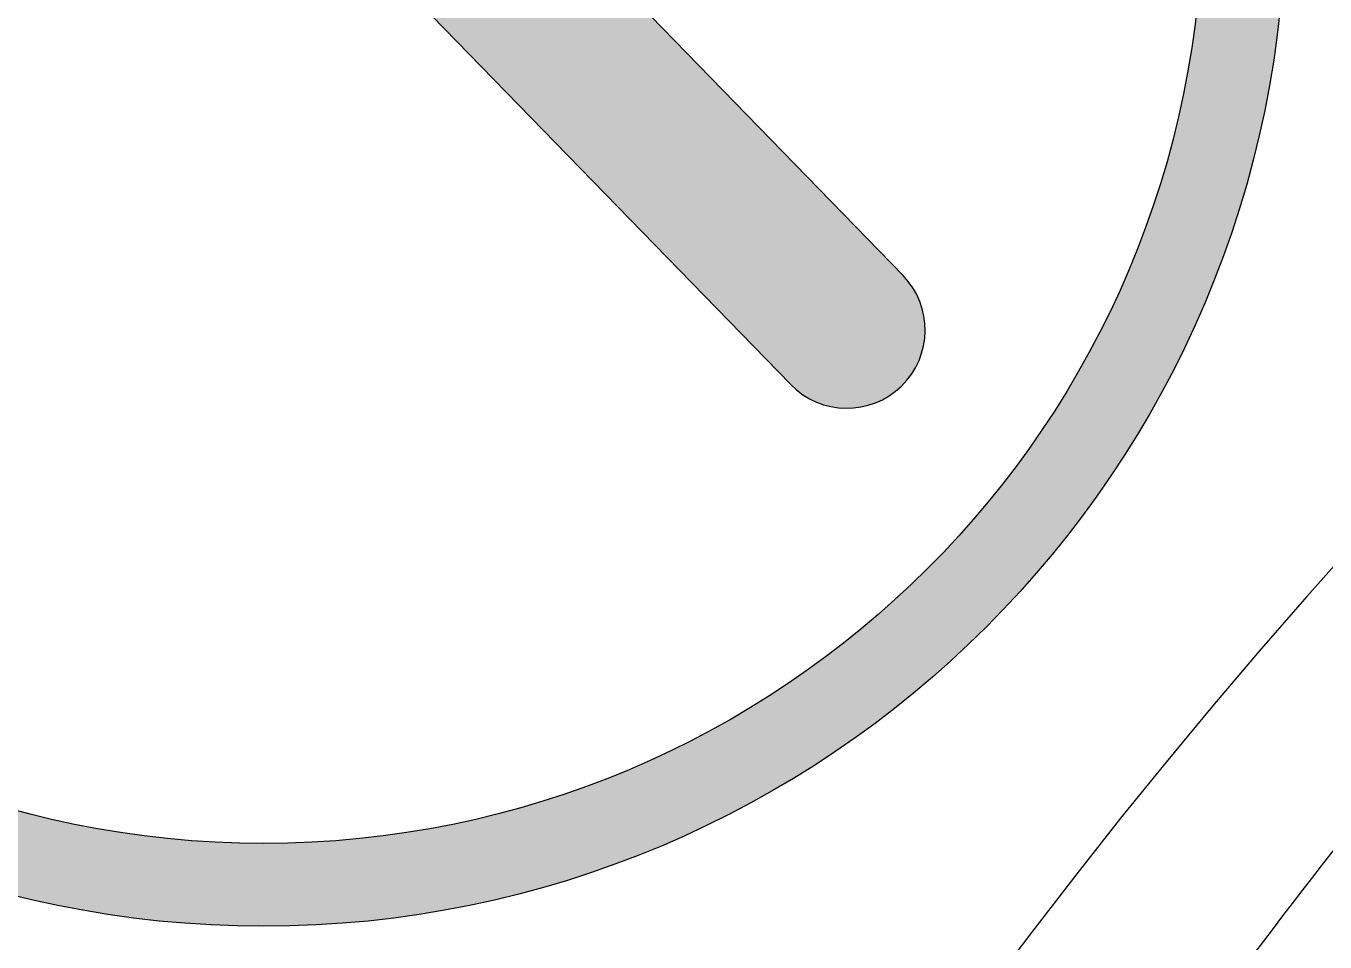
# Model space of a CAD drawing. Extents: x 1919 to 2339, y -1533 to -939.
# Drawn here: x 2093.872 to 2094.813, y -1379.359 to -1378.696 of the extents above; entities that cross this region are included whole.
import ezdxf

# ---------------------------------------------------------------- set-up
doc = ezdxf.new("R2010")
doc.units = 0
doc.header["$LTSCALE"] = 7
doc.header["$MEASUREMENT"] = 0
doc.layers.add('D', color=2, linetype='CONTINUOUS')
doc.layers.add('DWG', color=7, linetype='CONTINUOUS')

msp = doc.modelspace()

# ---------------------------------------------------------------- linework, layer by layer
at = {"layer": 'D'}
msp.add_lwpolyline([(2093.82744, -1378.17766, 0.999975), (2093.66488, -1378.33582), (2093.8532, -1378.52937, 0.414214), (2094.01355, -1378.53158), (2094.42582, -1378.95531, 1), (2094.50709, -1378.87624), (2093.82744, -1378.17766)], format="xyb", dxfattribs=at)
for radius in [0.74, 0.68]:
    msp.add_circle((2094.04406, -1378.60775), radius, dxfattribs=at)
for points in [[(2094.72511, -1378.89718), (2094.72406, -1378.31593), (2094.72511, -1378.31833)], [(2094.72406, -1378.89957), (2094.72406, -1378.31593), (2094.72511, -1378.89718)], [(2094.7321, -1378.88014), (2094.72511, -1378.31833), (2094.7321, -1378.33536)], [(2094.72511, -1378.89718), (2094.72511, -1378.31833), (2094.7321, -1378.88014)], [(2094.73864, -1378.86303), (2094.7321, -1378.33536), (2094.73864, -1378.35248)], [(2094.7321, -1378.88014), (2094.7321, -1378.33536), (2094.73864, -1378.86303)], [(2094.74471, -1378.84585), (2094.73864, -1378.35248), (2094.74471, -1378.36966)], [(2094.73864, -1378.86303), (2094.73864, -1378.35248), (2094.74471, -1378.84585)], [(2094.42582, -1378.95531), (2094.01355, -1378.36896), (2094.42582, -1378.7927)], [(2094.01355, -1378.53158), (2094.01355, -1378.36896), (2094.42582, -1378.95531)], [(2094.75033, -1378.82862), (2094.74471, -1378.36966), (2094.75033, -1378.38688)], [(2094.74471, -1378.84585), (2094.74471, -1378.36966), (2094.75033, -1378.82862)], [(2094.7555, -1378.81137), (2094.75033, -1378.38688), (2094.7555, -1378.40414)], [(2094.75033, -1378.82862), (2094.75033, -1378.38688), (2094.7555, -1378.81137)], [(2094.76021, -1378.79411), (2094.7555, -1378.40414), (2094.76021, -1378.4214)], [(2094.7555, -1378.81137), (2094.7555, -1378.40414), (2094.76021, -1378.79411)], [(2094.76448, -1378.77685), (2094.76021, -1378.4214), (2094.76448, -1378.43866)], [(2094.76021, -1378.79411), (2094.76021, -1378.4214), (2094.76448, -1378.77685)], [(2094.76831, -1378.75961), (2094.76448, -1378.43866), (2094.76831, -1378.4559)], [(2094.76448, -1378.77685), (2094.76448, -1378.43866), (2094.76831, -1378.75961)], [(2094.77171, -1378.74241), (2094.76831, -1378.4559), (2094.77171, -1378.4731)], [(2094.76831, -1378.75961), (2094.76831, -1378.4559), (2094.77171, -1378.74241)], [(2094.77467, -1378.72525), (2094.77171, -1378.4731), (2094.77467, -1378.49025)], [(2094.77171, -1378.74241), (2094.77171, -1378.4731), (2094.77467, -1378.72525)], [(2094.77722, -1378.70817), (2094.77467, -1378.49025), (2094.77722, -1378.50734)], [(2094.77467, -1378.72525), (2094.77467, -1378.49025), (2094.77722, -1378.70817)], [(2094.77722, -1378.70817), (2094.77722, -1378.50734), (2094.77935, -1378.69116)], [(2094.72406, -1378.89957), (2094.72389, -1378.62285), (2094.72406, -1378.60775)], [(2094.72389, -1378.89995), (2094.72338, -1378.63807), (2094.72389, -1378.62285)], [(2094.72389, -1378.89995), (2094.72389, -1378.62285), (2094.72406, -1378.89957)], [(2094.72338, -1378.90111), (2094.72253, -1378.65341), (2094.72338, -1378.63807)], [(2094.72338, -1378.90111), (2094.72338, -1378.63807), (2094.72389, -1378.89995)], [(2094.72253, -1378.90306), (2094.72131, -1378.66885), (2094.72253, -1378.65341)], [(2094.72253, -1378.90306), (2094.72253, -1378.65341), (2094.72338, -1378.90111)], [(2094.72131, -1378.90583), (2094.71973, -1378.6844), (2094.72131, -1378.66885)], [(2094.72131, -1378.90583), (2094.72131, -1378.66885), (2094.72253, -1378.90306)], [(2094.71973, -1378.90942), (2094.71777, -1378.70003), (2094.71973, -1378.6844)], [(2094.71973, -1378.90942), (2094.71973, -1378.6844), (2094.72131, -1378.90583)], [(2094.71766, -1378.91412), (2094.71543, -1378.71573), (2094.71766, -1378.70075)], [(2094.71777, -1378.91387), (2094.71766, -1378.70075), (2094.71777, -1378.70003)], [(2094.71766, -1378.91412), (2094.71766, -1378.70075), (2094.71777, -1378.91387)], [(2094.71777, -1378.91387), (2094.71777, -1378.70003), (2094.71973, -1378.90942)], [(2094.71543, -1378.91886), (2094.71271, -1378.73149), (2094.71543, -1378.71573)], [(2094.71543, -1378.91886), (2094.71543, -1378.71573), (2094.71766, -1378.91412)], [(2094.71271, -1378.92466), (2094.70976, -1378.74645), (2094.71271, -1378.73149)], [(2094.71271, -1378.92466), (2094.71271, -1378.73149), (2094.71543, -1378.91886)], [(2094.70959, -1378.93127), (2094.70607, -1378.76314), (2094.70959, -1378.7473)], [(2094.70976, -1378.93094), (2094.70959, -1378.7473), (2094.70976, -1378.74645)], [(2094.70959, -1378.93127), (2094.70959, -1378.7473), (2094.70976, -1378.93094)], [(2094.70976, -1378.93094), (2094.70976, -1378.74645), (2094.71271, -1378.92466)], [(2094.70607, -1378.9383), (2094.70215, -1378.779), (2094.70607, -1378.76314)], [(2094.70607, -1378.9383), (2094.70607, -1378.76314), (2094.70959, -1378.93127)], [(2094.70215, -1378.94613), (2094.70139, -1378.78176), (2094.70215, -1378.779)], [(2094.70215, -1378.94613), (2094.70215, -1378.779), (2094.70607, -1378.9383)], [(2094.70139, -1378.94763), (2094.69781, -1378.79486), (2094.70139, -1378.78176)], [(2094.70139, -1378.94763), (2094.70139, -1378.78176), (2094.70215, -1378.94613)], [(2094.4267, -1378.95621), (2094.42582, -1378.7927), (2094.4267, -1378.79361)], [(2094.42582, -1378.95531), (2094.42582, -1378.7927), (2094.4267, -1378.95621)], [(2094.42762, -1378.95709), (2094.4267, -1378.79361), (2094.42762, -1378.79455)], [(2094.4267, -1378.95621), (2094.4267, -1378.79361), (2094.42762, -1378.95709)], [(2094.42856, -1378.95795), (2094.42762, -1378.79455), (2094.42856, -1378.79552)], [(2094.42762, -1378.95709), (2094.42762, -1378.79455), (2094.42856, -1378.95795)], [(2094.42953, -1378.95881), (2094.42856, -1378.79552), (2094.42953, -1378.79652)], [(2094.42856, -1378.95795), (2094.42856, -1378.79552), (2094.42953, -1378.95881)], [(2094.43053, -1378.95964), (2094.42953, -1378.79652), (2094.43053, -1378.79754)], [(2094.42953, -1378.95881), (2094.42953, -1378.79652), (2094.43053, -1378.95964)], [(2094.43156, -1378.96046), (2094.43053, -1378.79754), (2094.43156, -1378.7986)], [(2094.43053, -1378.95964), (2094.43053, -1378.79754), (2094.43156, -1378.96046)], [(2094.43261, -1378.96127), (2094.43156, -1378.7986), (2094.43261, -1378.79968)], [(2094.43156, -1378.96046), (2094.43156, -1378.7986), (2094.43261, -1378.96127)], [(2094.69781, -1378.95434), (2094.69307, -1378.81071), (2094.69781, -1378.79486)], [(2094.69781, -1378.95434), (2094.69781, -1378.79486), (2094.70139, -1378.94763)], [(2094.43369, -1378.96205), (2094.43261, -1378.79968), (2094.43369, -1378.80079)], [(2094.43261, -1378.96127), (2094.43261, -1378.79968), (2094.43369, -1378.96205)], [(2094.43479, -1378.96281), (2094.43369, -1378.80079), (2094.43479, -1378.80192)], [(2094.43369, -1378.96205), (2094.43369, -1378.80079), (2094.43479, -1378.96281)], [(2094.43593, -1378.96355), (2094.43479, -1378.80192), (2094.43593, -1378.80309)], [(2094.43479, -1378.96281), (2094.43479, -1378.80192), (2094.43593, -1378.96355)], [(2094.43708, -1378.96427), (2094.43593, -1378.80309), (2094.43708, -1378.80428)], [(2094.43593, -1378.96355), (2094.43593, -1378.80309), (2094.43708, -1378.96427)], [(2094.43826, -1378.96497), (2094.43708, -1378.80428), (2094.43826, -1378.80549)], [(2094.43708, -1378.96427), (2094.43708, -1378.80428), (2094.43826, -1378.96497)], [(2094.43947, -1378.96564), (2094.43826, -1378.80549), (2094.43947, -1378.80673)], [(2094.43826, -1378.96497), (2094.43826, -1378.80549), (2094.43947, -1378.96564)], [(2094.4407, -1378.96629), (2094.43947, -1378.80673), (2094.4407, -1378.80799)], [(2094.43947, -1378.96564), (2094.43947, -1378.80673), (2094.4407, -1378.96629)], [(2094.44195, -1378.96691), (2094.4407, -1378.80799), (2094.44195, -1378.80928)], [(2094.4407, -1378.96629), (2094.4407, -1378.80799), (2094.44195, -1378.96691)], [(2094.44322, -1378.9675), (2094.44195, -1378.80928), (2094.44322, -1378.81059)], [(2094.44195, -1378.96691), (2094.44195, -1378.80928), (2094.44322, -1378.9675)], [(2094.44452, -1378.96806), (2094.44322, -1378.81059), (2094.44452, -1378.81192)], [(2094.44322, -1378.9675), (2094.44322, -1378.81059), (2094.44452, -1378.96806)], [(2094.44583, -1378.96859), (2094.44452, -1378.81192), (2094.44583, -1378.81327)], [(2094.44452, -1378.96806), (2094.44452, -1378.81192), (2094.44583, -1378.96859)], [(2094.44716, -1378.96909), (2094.44583, -1378.81327), (2094.44716, -1378.81464)], [(2094.44583, -1378.96859), (2094.44583, -1378.81327), (2094.44716, -1378.96909)], [(2094.44852, -1378.96956), (2094.44716, -1378.81464), (2094.44852, -1378.81603)], [(2094.44716, -1378.96909), (2094.44716, -1378.81464), (2094.44852, -1378.96956)], [(2094.44988, -1378.97), (2094.44852, -1378.81603), (2094.44988, -1378.81743)], [(2094.44852, -1378.96956), (2094.44852, -1378.81603), (2094.44988, -1378.97)], [(2094.45127, -1378.9704), (2094.44988, -1378.81743), (2094.45127, -1378.81886)], [(2094.44988, -1378.97), (2094.44988, -1378.81743), (2094.45127, -1378.9704)], [(2094.69257, -1378.96417), (2094.6879, -1378.82654), (2094.69257, -1378.81222)], [(2094.69307, -1378.96325), (2094.69257, -1378.81222), (2094.69307, -1378.81071)], [(2094.69257, -1378.96417), (2094.69257, -1378.81222), (2094.69307, -1378.96325)], [(2094.69307, -1378.96325), (2094.69307, -1378.81071), (2094.69781, -1378.95434)], [(2094.45266, -1378.97077), (2094.45127, -1378.81886), (2094.45266, -1378.82029)], [(2094.45127, -1378.9704), (2094.45127, -1378.81886), (2094.45266, -1378.97077)], [(2094.45408, -1378.97111), (2094.45266, -1378.82029), (2094.45408, -1378.82174)], [(2094.45266, -1378.97077), (2094.45266, -1378.82029), (2094.45408, -1378.97111)], [(2094.4555, -1378.97141), (2094.45408, -1378.82174), (2094.4555, -1378.8232)], [(2094.45408, -1378.97111), (2094.45408, -1378.82174), (2094.4555, -1378.97141)], [(2094.45693, -1378.97167), (2094.4555, -1378.8232), (2094.45693, -1378.82468)], [(2094.4555, -1378.97141), (2094.4555, -1378.8232), (2094.45693, -1378.97167)], [(2094.45837, -1378.9719), (2094.45693, -1378.82468), (2094.45837, -1378.82616)], [(2094.45693, -1378.97167), (2094.45693, -1378.82468), (2094.45837, -1378.9719)], [(2094.45983, -1378.97209), (2094.45837, -1378.82616), (2094.45983, -1378.82765)], [(2094.45837, -1378.9719), (2094.45837, -1378.82616), (2094.45983, -1378.97209)], [(2094.6879, -1378.97242), (2094.6833, -1378.83954), (2094.6879, -1378.82654)], [(2094.6879, -1378.97242), (2094.6879, -1378.82654), (2094.69257, -1378.96417)], [(2094.46128, -1378.97224), (2094.45983, -1378.82765), (2094.46128, -1378.82915)], [(2094.45983, -1378.97209), (2094.45983, -1378.82765), (2094.46128, -1378.97224)], [(2094.46274, -1378.97235), (2094.46128, -1378.82915), (2094.46274, -1378.83065)], [(2094.46128, -1378.97224), (2094.46128, -1378.82915), (2094.46274, -1378.97235)], [(2094.46421, -1378.97243), (2094.46274, -1378.83065), (2094.46421, -1378.83216)], [(2094.46274, -1378.97235), (2094.46274, -1378.83065), (2094.46421, -1378.97243)], [(2094.46568, -1378.97247), (2094.46421, -1378.83216), (2094.46568, -1378.83367)], [(2094.46421, -1378.97243), (2094.46421, -1378.83216), (2094.46568, -1378.97247)], [(2094.46714, -1378.97247), (2094.46568, -1378.83367), (2094.46714, -1378.83517)], [(2094.46568, -1378.97247), (2094.46568, -1378.83367), (2094.46714, -1378.97247)], [(2094.46861, -1378.97243), (2094.46714, -1378.83517), (2094.46861, -1378.83668)], [(2094.46714, -1378.97247), (2094.46714, -1378.83517), (2094.46861, -1378.97243)], [(2094.47008, -1378.97236), (2094.46861, -1378.83668), (2094.47008, -1378.83819)], [(2094.46861, -1378.97243), (2094.46861, -1378.83668), (2094.47008, -1378.97236)], [(2094.47154, -1378.97225), (2094.47008, -1378.83819), (2094.47154, -1378.83969)], [(2094.47008, -1378.97236), (2094.47008, -1378.83819), (2094.47154, -1378.97225)], [(2094.47299, -1378.9721), (2094.47154, -1378.83969), (2094.47299, -1378.84118)], [(2094.47154, -1378.97225), (2094.47154, -1378.83969), (2094.47299, -1378.9721)], [(2094.47444, -1378.97191), (2094.47299, -1378.84118), (2094.47444, -1378.84267)], [(2094.47299, -1378.9721), (2094.47299, -1378.84118), (2094.47444, -1378.97191)], [(2094.47588, -1378.97169), (2094.47444, -1378.84267), (2094.47588, -1378.84415)], [(2094.47444, -1378.97191), (2094.47444, -1378.84267), (2094.47588, -1378.97169)], [(2094.47731, -1378.97143), (2094.47588, -1378.84415), (2094.47731, -1378.84562)], [(2094.47588, -1378.97169), (2094.47588, -1378.84415), (2094.47731, -1378.97143)], [(2094.47873, -1378.97113), (2094.47731, -1378.84562), (2094.47873, -1378.84708)], [(2094.47731, -1378.97143), (2094.47731, -1378.84562), (2094.47873, -1378.97113)], [(2094.68232, -1378.98218), (2094.67632, -1378.85806), (2094.68232, -1378.84233)], [(2094.6833, -1378.98054), (2094.68232, -1378.84233), (2094.6833, -1378.83954)], [(2094.68232, -1378.98218), (2094.68232, -1378.84233), (2094.6833, -1378.98054)], [(2094.6833, -1378.98054), (2094.6833, -1378.83954), (2094.6879, -1378.97242)], [(2094.48014, -1378.9708), (2094.47873, -1378.84708), (2094.48014, -1378.84853)], [(2094.47873, -1378.97113), (2094.47873, -1378.84708), (2094.48014, -1378.9708)], [(2094.48153, -1378.97043), (2094.48014, -1378.84853), (2094.48153, -1378.84996)], [(2094.48014, -1378.9708), (2094.48014, -1378.84853), (2094.48153, -1378.97043)], [(2094.48291, -1378.97004), (2094.48153, -1378.84996), (2094.48291, -1378.85138)], [(2094.48153, -1378.97043), (2094.48153, -1378.84996), (2094.48291, -1378.97004)], [(2094.48427, -1378.9696), (2094.48291, -1378.85138), (2094.48427, -1378.85278)], [(2094.48291, -1378.97004), (2094.48291, -1378.85138), (2094.48427, -1378.9696)], [(2094.48562, -1378.96914), (2094.48427, -1378.85278), (2094.48562, -1378.85417)], [(2094.48427, -1378.9696), (2094.48427, -1378.85278), (2094.48562, -1378.96914)], [(2094.48695, -1378.96864), (2094.48562, -1378.85417), (2094.48695, -1378.85553)], [(2094.48562, -1378.96914), (2094.48562, -1378.85417), (2094.48695, -1378.96864)], [(2094.48826, -1378.96812), (2094.48695, -1378.85553), (2094.48826, -1378.85688)], [(2094.48695, -1378.96864), (2094.48695, -1378.85553), (2094.48826, -1378.96812)], [(2094.48955, -1378.96756), (2094.48826, -1378.85688), (2094.48955, -1378.8582)], [(2094.48826, -1378.96812), (2094.48826, -1378.85688), (2094.48955, -1378.96756)], [(2094.49082, -1378.96698), (2094.48955, -1378.8582), (2094.49082, -1378.8595)], [(2094.48955, -1378.96756), (2094.48955, -1378.8582), (2094.49082, -1378.96698)], [(2094.49206, -1378.96636), (2094.49082, -1378.8595), (2094.49206, -1378.86079)], [(2094.49082, -1378.96698), (2094.49082, -1378.8595), (2094.49206, -1378.96636)], [(2094.49328, -1378.96573), (2094.49206, -1378.86079), (2094.49328, -1378.86204)], [(2094.49206, -1378.96636), (2094.49206, -1378.86079), (2094.49328, -1378.96573)], [(2094.49448, -1378.96506), (2094.49328, -1378.86204), (2094.49448, -1378.86328)], [(2094.49328, -1378.96573), (2094.49328, -1378.86204), (2094.49448, -1378.96506)], [(2094.49566, -1378.96438), (2094.49448, -1378.86328), (2094.49566, -1378.86449)], [(2094.49448, -1378.96506), (2094.49448, -1378.86328), (2094.49566, -1378.96438)], [(2094.49681, -1378.96366), (2094.49566, -1378.86449), (2094.49681, -1378.86567)], [(2094.49566, -1378.96438), (2094.49566, -1378.86449), (2094.49681, -1378.96366)], [(2094.67359, -1378.99671), (2094.66989, -1378.87371), (2094.67359, -1378.8647)], [(2094.67632, -1378.99218), (2094.67359, -1378.8647), (2094.67632, -1378.85806)], [(2094.67359, -1378.99671), (2094.67359, -1378.8647), (2094.67632, -1378.99218)], [(2094.67632, -1378.99218), (2094.67632, -1378.85806), (2094.68232, -1378.98218)], [(2094.49794, -1378.96293), (2094.49681, -1378.86567), (2094.49794, -1378.86683)], [(2094.49681, -1378.96366), (2094.49681, -1378.86567), (2094.49794, -1378.96293)], [(2094.49904, -1378.96218), (2094.49794, -1378.86683), (2094.49904, -1378.86796)], [(2094.49794, -1378.96293), (2094.49794, -1378.86683), (2094.49904, -1378.96218)], [(2094.50011, -1378.9614), (2094.49904, -1378.86796), (2094.50011, -1378.86906)], [(2094.49904, -1378.96218), (2094.49904, -1378.86796), (2094.50011, -1378.9614)], [(2094.50116, -1378.96061), (2094.50011, -1378.86906), (2094.50116, -1378.87014)], [(2094.50011, -1378.9614), (2094.50011, -1378.86906), (2094.50116, -1378.96061)], [(2094.50218, -1378.9598), (2094.50116, -1378.87014), (2094.50218, -1378.87119)], [(2094.50116, -1378.96061), (2094.50116, -1378.87014), (2094.50218, -1378.9598)], [(2094.50318, -1378.95898), (2094.50218, -1378.87119), (2094.50318, -1378.87221)], [(2094.50218, -1378.9598), (2094.50218, -1378.87119), (2094.50318, -1378.95898)], [(2094.50414, -1378.95814), (2094.50318, -1378.87221), (2094.50414, -1378.8732)], [(2094.50318, -1378.95898), (2094.50318, -1378.87221), (2094.50414, -1378.95814)], [(2094.50508, -1378.95728), (2094.50414, -1378.8732), (2094.50508, -1378.87417)], [(2094.50414, -1378.95814), (2094.50414, -1378.8732), (2094.50508, -1378.95728)], [(2094.50599, -1378.95642), (2094.50508, -1378.87417), (2094.50599, -1378.87511)], [(2094.50508, -1378.95728), (2094.50508, -1378.87417), (2094.50599, -1378.95642)], [(2094.66989, -1379.00253), (2094.66344, -1378.88839), (2094.66989, -1378.87371)], [(2094.66989, -1379.00253), (2094.66989, -1378.87371), (2094.67359, -1378.99671)], [(2094.50689, -1378.95553), (2094.50599, -1378.87511), (2094.50689, -1378.87602)], [(2094.50599, -1378.95642), (2094.50599, -1378.87511), (2094.50689, -1378.95553)], [(2094.50709, -1378.95531), (2094.50689, -1378.87602), (2094.50709, -1378.87624)], [(2094.50689, -1378.95553), (2094.50689, -1378.87602), (2094.50709, -1378.95531)], [(2094.50777, -1378.95461), (2094.50709, -1378.87624), (2094.50777, -1378.87694)], [(2094.50709, -1378.95531), (2094.50709, -1378.87624), (2094.50777, -1378.95461)], [(2094.50796, -1378.9544), (2094.50777, -1378.87694), (2094.50796, -1378.87715)], [(2094.50777, -1378.95461), (2094.50777, -1378.87694), (2094.50796, -1378.9544)], [(2094.50863, -1378.95367), (2094.50796, -1378.87715), (2094.50863, -1378.87789)], [(2094.50796, -1378.9544), (2094.50796, -1378.87715), (2094.50863, -1378.95367)], [(2094.50882, -1378.95346), (2094.50863, -1378.87789), (2094.50882, -1378.87809)], [(2094.50863, -1378.95367), (2094.50863, -1378.87789), (2094.50882, -1378.95346)], [(2094.50949, -1378.9527), (2094.50882, -1378.87809), (2094.50949, -1378.87886)], [(2094.50882, -1378.95346), (2094.50882, -1378.87809), (2094.50949, -1378.9527)], [(2094.50966, -1378.95249), (2094.50949, -1378.87886), (2094.50966, -1378.87905)], [(2094.50949, -1378.9527), (2094.50949, -1378.87886), (2094.50966, -1378.95249)], [(2094.51032, -1378.9517), (2094.50966, -1378.87905), (2094.51032, -1378.87986)], [(2094.50966, -1378.95249), (2094.50966, -1378.87905), (2094.51032, -1378.9517)], [(2094.51048, -1378.9515), (2094.51032, -1378.87986), (2094.51048, -1378.88005)], [(2094.51032, -1378.9517), (2094.51032, -1378.87986), (2094.51048, -1378.9515)], [(2094.51114, -1378.95067), (2094.51048, -1378.88005), (2094.51114, -1378.88088)], [(2094.51048, -1378.9515), (2094.51048, -1378.88005), (2094.51114, -1378.95067)], [(2094.51129, -1378.95048), (2094.51114, -1378.88088), (2094.51129, -1378.88107)], [(2094.51114, -1378.95067), (2094.51114, -1378.88088), (2094.51129, -1378.95048)], [(2094.51194, -1378.94962), (2094.51129, -1378.88107), (2094.51194, -1378.88193)], [(2094.51129, -1378.95048), (2094.51129, -1378.88107), (2094.51194, -1378.94962)], [(2094.51208, -1378.94943), (2094.51194, -1378.88193), (2094.51208, -1378.88212)], [(2094.51194, -1378.94962), (2094.51194, -1378.88193), (2094.51208, -1378.94943)], [(2094.51273, -1378.94854), (2094.51208, -1378.88212), (2094.51273, -1378.88301)], [(2094.51208, -1378.94943), (2094.51208, -1378.88212), (2094.51273, -1378.94854)], [(2094.51286, -1378.94836), (2094.51273, -1378.88301), (2094.51286, -1378.88319)], [(2094.51273, -1378.94854), (2094.51273, -1378.88301), (2094.51286, -1378.94836)], [(2094.51349, -1378.94744), (2094.51286, -1378.88319), (2094.51349, -1378.88412)], [(2094.51286, -1378.94836), (2094.51286, -1378.88319), (2094.51349, -1378.94744)], [(2094.51361, -1378.94726), (2094.51349, -1378.88412), (2094.51361, -1378.88429)], [(2094.51349, -1378.94744), (2094.51349, -1378.88412), (2094.51361, -1378.94726)], [(2094.51423, -1378.94631), (2094.51361, -1378.88429), (2094.51423, -1378.88525)], [(2094.51361, -1378.94726), (2094.51361, -1378.88429), (2094.51423, -1378.94631)], [(2094.51434, -1378.94613), (2094.51423, -1378.88525), (2094.51434, -1378.88542)], [(2094.51423, -1378.94631), (2094.51423, -1378.88525), (2094.51434, -1378.94613)], [(2094.51495, -1378.94515), (2094.51434, -1378.88542), (2094.51495, -1378.88641)], [(2094.51434, -1378.94613), (2094.51434, -1378.88542), (2094.51495, -1378.94515)], [(2094.51505, -1378.94498), (2094.51495, -1378.88641), (2094.51505, -1378.88657)], [(2094.51495, -1378.94515), (2094.51495, -1378.88641), (2094.51505, -1378.94498)], [(2094.51565, -1378.94397), (2094.51505, -1378.88657), (2094.51565, -1378.88759)], [(2094.51505, -1378.94498), (2094.51505, -1378.88657), (2094.51565, -1378.94397)], [(2094.51574, -1378.9438), (2094.51565, -1378.88759), (2094.51574, -1378.88775)], [(2094.51565, -1378.94397), (2094.51565, -1378.88759), (2094.51574, -1378.9438)], [(2094.51632, -1378.94276), (2094.51574, -1378.88775), (2094.51632, -1378.88879)], [(2094.51574, -1378.9438), (2094.51574, -1378.88775), (2094.51632, -1378.94276)], [(2094.5164, -1378.9426), (2094.51632, -1378.88879), (2094.5164, -1378.88895)], [(2094.51632, -1378.94276), (2094.51632, -1378.88879), (2094.5164, -1378.9426)], [(2094.51697, -1378.94153), (2094.5164, -1378.88895), (2094.51697, -1378.89002)], [(2094.5164, -1378.9426), (2094.5164, -1378.88895), (2094.51697, -1378.94153)], [(2094.51704, -1378.94138), (2094.51697, -1378.89002), (2094.51704, -1378.89017)], [(2094.51697, -1378.94153), (2094.51697, -1378.89002), (2094.51704, -1378.94138)], [(2094.51759, -1378.94028), (2094.51704, -1378.89017), (2094.51759, -1378.89127)], [(2094.51704, -1378.94138), (2094.51704, -1378.89017), (2094.51759, -1378.94028)], [(2094.51765, -1378.94013), (2094.51759, -1378.89127), (2094.51765, -1378.89142)], [(2094.51759, -1378.94028), (2094.51759, -1378.89127), (2094.51765, -1378.94013)], [(2094.51818, -1378.93901), (2094.51765, -1378.89142), (2094.51818, -1378.89255)], [(2094.51765, -1378.94013), (2094.51765, -1378.89142), (2094.51818, -1378.93901)], [(2094.51824, -1378.93886), (2094.51818, -1378.89255), (2094.51824, -1378.89268)], [(2094.51818, -1378.93901), (2094.51818, -1378.89255), (2094.51824, -1378.93886)], [(2094.51874, -1378.93771), (2094.51824, -1378.89268), (2094.51874, -1378.89384)], [(2094.51824, -1378.93886), (2094.51824, -1378.89268), (2094.51874, -1378.93771)], [(2094.66305, -1379.01327), (2094.65578, -1378.90474), (2094.66305, -1378.88928)], [(2094.66344, -1379.01269), (2094.66305, -1378.88928), (2094.66344, -1378.88839)], [(2094.66305, -1379.01327), (2094.66305, -1378.88928), (2094.66344, -1379.01269)], [(2094.66344, -1379.01269), (2094.66344, -1378.88839), (2094.66989, -1379.00253)], [(2094.51879, -1378.93757), (2094.51874, -1378.89384), (2094.51879, -1378.89397)], [(2094.51874, -1378.93771), (2094.51874, -1378.89384), (2094.51879, -1378.93757)], [(2094.51927, -1378.9364), (2094.51879, -1378.89397), (2094.51927, -1378.89516)], [(2094.51879, -1378.93757), (2094.51879, -1378.89397), (2094.51927, -1378.9364)], [(2094.51932, -1378.93627), (2094.51927, -1378.89516), (2094.51932, -1378.89528)], [(2094.51927, -1378.9364), (2094.51927, -1378.89516), (2094.51932, -1378.93627)], [(2094.51977, -1378.93507), (2094.51932, -1378.89528), (2094.51977, -1378.89649)], [(2094.51932, -1378.93627), (2094.51932, -1378.89528), (2094.51977, -1378.93507)], [(2094.51982, -1378.93494), (2094.51977, -1378.89649), (2094.51982, -1378.89661)], [(2094.51977, -1378.93507), (2094.51977, -1378.89649), (2094.51982, -1378.93494)], [(2094.52024, -1378.93372), (2094.51982, -1378.89661), (2094.52024, -1378.89784)], [(2094.51982, -1378.93494), (2094.51982, -1378.89661), (2094.52024, -1378.93372)], [(2094.52028, -1378.93359), (2094.52024, -1378.89784), (2094.52028, -1378.89796)], [(2094.52024, -1378.93372), (2094.52024, -1378.89784), (2094.52028, -1378.93359)], [(2094.52068, -1378.93235), (2094.52028, -1378.89796), (2094.52068, -1378.89921)], [(2094.52028, -1378.93359), (2094.52028, -1378.89796), (2094.52068, -1378.93235)], [(2094.52071, -1378.93223), (2094.52068, -1378.89921), (2094.52071, -1378.89932)], [(2094.52068, -1378.93235), (2094.52068, -1378.89921), (2094.52071, -1378.93223)], [(2094.52108, -1378.93096), (2094.52071, -1378.89932), (2094.52108, -1378.90059)], [(2094.52071, -1378.93223), (2094.52071, -1378.89932), (2094.52108, -1378.93096)], [(2094.52111, -1378.93085), (2094.52108, -1378.90059), (2094.52111, -1378.9007)], [(2094.52108, -1378.93096), (2094.52108, -1378.90059), (2094.52111, -1378.93085)], [(2094.52145, -1378.92957), (2094.52111, -1378.9007), (2094.52145, -1378.90199)], [(2094.52111, -1378.93085), (2094.52111, -1378.9007), (2094.52145, -1378.92957)], [(2094.52148, -1378.92945), (2094.52145, -1378.90199), (2094.52148, -1378.90209)], [(2094.52145, -1378.92957), (2094.52145, -1378.90199), (2094.52148, -1378.92945)], [(2094.52179, -1378.92816), (2094.52148, -1378.90209), (2094.52179, -1378.9034)], [(2094.52148, -1378.92945), (2094.52148, -1378.90209), (2094.52179, -1378.92816)], [(2094.52181, -1378.92804), (2094.52179, -1378.9034), (2094.52181, -1378.9035)], [(2094.52179, -1378.92816), (2094.52179, -1378.9034), (2094.52181, -1378.92804)], [(2094.52209, -1378.92673), (2094.52181, -1378.9035), (2094.52209, -1378.90483)], [(2094.52181, -1378.92804), (2094.52181, -1378.9035), (2094.52209, -1378.92673)], [(2094.52211, -1378.92662), (2094.52209, -1378.90483), (2094.52211, -1378.90492)], [(2094.52209, -1378.92673), (2094.52209, -1378.90483), (2094.52211, -1378.92662)], [(2094.52235, -1378.9253), (2094.52211, -1378.90492), (2094.52235, -1378.90626)], [(2094.52211, -1378.92662), (2094.52211, -1378.90492), (2094.52235, -1378.9253)], [(2094.52237, -1378.92519), (2094.52235, -1378.90626), (2094.52237, -1378.90635)], [(2094.52235, -1378.9253), (2094.52235, -1378.90626), (2094.52237, -1378.92519)], [(2094.52258, -1378.92386), (2094.52237, -1378.90635), (2094.52258, -1378.9077)], [(2094.52237, -1378.92519), (2094.52237, -1378.90635), (2094.52258, -1378.92386)], [(2094.52259, -1378.92375), (2094.52258, -1378.9077), (2094.52259, -1378.90779)], [(2094.52258, -1378.92386), (2094.52258, -1378.9077), (2094.52259, -1378.92375)], [(2094.52277, -1378.92241), (2094.52259, -1378.90779), (2094.52277, -1378.90916)], [(2094.52259, -1378.92375), (2094.52259, -1378.90779), (2094.52277, -1378.92241)], [(2094.52278, -1378.9223), (2094.52277, -1378.90916), (2094.52278, -1378.90924)], [(2094.52277, -1378.92241), (2094.52277, -1378.90916), (2094.52278, -1378.9223)], [(2094.52292, -1378.92095), (2094.52278, -1378.90924), (2094.52292, -1378.91061)], [(2094.52278, -1378.9223), (2094.52278, -1378.90924), (2094.52292, -1378.92095)], [(2094.52293, -1378.92084), (2094.52292, -1378.91061), (2094.52293, -1378.91069)], [(2094.52292, -1378.92095), (2094.52292, -1378.91061), (2094.52293, -1378.92084)], [(2094.52303, -1378.91949), (2094.52293, -1378.91069), (2094.52303, -1378.91208)], [(2094.52293, -1378.92084), (2094.52293, -1378.91069), (2094.52303, -1378.91949)], [(2094.52304, -1378.91938), (2094.52303, -1378.91208), (2094.52304, -1378.91216)], [(2094.52303, -1378.91949), (2094.52303, -1378.91208), (2094.52304, -1378.91938)], [(2094.52311, -1378.91802), (2094.52304, -1378.91216), (2094.52311, -1378.91355)], [(2094.52304, -1378.91938), (2094.52304, -1378.91216), (2094.52311, -1378.91802)], [(2094.65285, -1379.02844), (2094.64809, -1378.92007), (2094.65285, -1378.91058)], [(2094.65578, -1379.02408), (2094.65285, -1378.91058), (2094.65578, -1378.90474)], [(2094.65285, -1379.02844), (2094.65285, -1378.91058), (2094.65578, -1379.02408)], [(2094.65578, -1379.02408), (2094.65578, -1378.90474), (2094.66305, -1379.01327)], [(2094.52311, -1378.91789), (2094.52311, -1378.91355), (2094.52311, -1378.91362)], [(2094.52311, -1378.91802), (2094.52311, -1378.91355), (2094.52311, -1378.91789)], [(2094.52315, -1378.91655), (2094.52311, -1378.91362), (2094.52315, -1378.91504)], [(2094.52311, -1378.91789), (2094.52311, -1378.91362), (2094.52315, -1378.91655)], [(2094.52315, -1378.91655), (2094.52315, -1378.91504), (2094.52315, -1378.91509)], [(2094.64809, -1379.03513), (2094.64184, -1378.93181), (2094.64809, -1378.92007)], [(2094.64809, -1379.03513), (2094.64809, -1378.92007), (2094.65285, -1379.02844)], [(2094.63999, -1379.04641), (2094.63147, -1378.95031), (2094.63999, -1378.93527)], [(2094.64184, -1379.04395), (2094.63999, -1378.93527), (2094.64184, -1378.93181)], [(2094.63999, -1379.04641), (2094.63999, -1378.93527), (2094.64184, -1379.04395)], [(2094.64184, -1379.04395), (2094.64184, -1378.93181), (2094.64809, -1379.03513)], [(2094.6304, -1379.0592), (2094.62255, -1378.96518), (2094.6304, -1378.95209)], [(2094.63147, -1379.05777), (2094.6304, -1378.95209), (2094.63147, -1378.95031)], [(2094.6304, -1379.0592), (2094.6304, -1378.95209), (2094.63147, -1379.05777)], [(2094.63147, -1379.05777), (2094.63147, -1378.95031), (2094.63999, -1379.04641)], [(2094.62255, -1379.06913), (2094.61856, -1378.97145), (2094.62255, -1378.96518)], [(2094.62255, -1379.06913), (2094.62255, -1378.96518), (2094.6304, -1379.0592)], [(2094.61856, -1379.07417), (2094.61322, -1378.97986), (2094.61856, -1378.97145)], [(2094.61856, -1379.07417), (2094.61856, -1378.97145), (2094.62255, -1379.06913)], [(2094.61322, -1379.08059), (2094.60632, -1378.99011), (2094.61322, -1378.97986)], [(2094.61322, -1379.08059), (2094.61322, -1378.97986), (2094.61856, -1379.07417)], [(2094.60349, -1379.09208), (2094.59369, -1379.00812), (2094.60349, -1378.99433)], [(2094.60632, -1379.08886), (2094.60349, -1378.99433), (2094.60632, -1378.99011)], [(2094.60349, -1379.09208), (2094.60349, -1378.99433), (2094.60632, -1379.08886)], [(2094.60632, -1379.08886), (2094.60632, -1378.99011), (2094.61322, -1379.08059)], [(2094.59337, -1379.10359), (2094.58286, -1379.02259), (2094.59337, -1379.00858)], [(2094.59369, -1379.10324), (2094.59337, -1379.00858), (2094.59369, -1379.00812)], [(2094.59337, -1379.10359), (2094.59337, -1379.00858), (2094.59369, -1379.10324)], [(2094.59369, -1379.10324), (2094.59369, -1379.00812), (2094.60349, -1379.09208)], [(2094.58286, -1379.11494), (2094.58069, -1379.02534), (2094.58286, -1379.02259)], [(2094.58286, -1379.11494), (2094.58286, -1379.02259), (2094.59337, -1379.10359)], [(2094.58069, -1379.11729), (2094.57198, -1379.03636), (2094.58069, -1379.02534)], [(2094.58069, -1379.11729), (2094.58069, -1379.02534), (2094.58286, -1379.11494)], [(2094.56732, -1379.13101), (2094.56073, -1379.04985), (2094.56732, -1379.04195)], [(2094.57198, -1379.12623), (2094.56732, -1379.04195), (2094.57198, -1379.03636)], [(2094.56732, -1379.13101), (2094.56732, -1379.04195), (2094.57198, -1379.12623)], [(2094.57198, -1379.12623), (2094.57198, -1379.03636), (2094.58069, -1379.11729)], [(2094.56073, -1379.13743), (2094.5536, -1379.05797), (2094.56073, -1379.04985)], [(2094.56073, -1379.13743), (2094.56073, -1379.04985), (2094.56732, -1379.13101)], [(2094.5536, -1379.14438), (2094.54913, -1379.06306), (2094.5536, -1379.05797)], [(2094.5536, -1379.14438), (2094.5536, -1379.05797), (2094.56073, -1379.13743)], [(2094.54913, -1379.14852), (2094.53954, -1379.07342), (2094.54913, -1379.06306)], [(2094.54913, -1379.14852), (2094.54913, -1379.06306), (2094.5536, -1379.14438)], [(2094.53718, -1379.15946), (2094.52517, -1379.08831), (2094.53718, -1379.07598)], [(2094.53954, -1379.15739), (2094.53718, -1379.07598), (2094.53954, -1379.07342)], [(2094.53718, -1379.15946), (2094.53718, -1379.07598), (2094.53954, -1379.15739)], [(2094.53954, -1379.15739), (2094.53954, -1379.07342), (2094.54913, -1379.14852)], [(2094.52489, -1379.17024), (2094.51229, -1379.10087), (2094.52489, -1379.08859)], [(2094.52517, -1379.17001), (2094.52489, -1379.08859), (2094.52517, -1379.08831)], [(2094.52489, -1379.17024), (2094.52489, -1379.08859), (2094.52517, -1379.17001)], [(2094.52517, -1379.17001), (2094.52517, -1379.08831), (2094.53718, -1379.15946)], [(2094.51048, -1379.18225), (2094.49937, -1379.11282), (2094.51048, -1379.10254)], [(2094.51229, -1379.18075), (2094.51048, -1379.10254), (2094.51229, -1379.10087)], [(2094.51048, -1379.18225), (2094.51048, -1379.10254), (2094.51229, -1379.18075)], [(2094.51229, -1379.18075), (2094.51229, -1379.10087), (2094.52489, -1379.17024)], [(2094.49551, -1379.1941), (2094.48616, -1379.12443), (2094.49551, -1379.11622)], [(2094.49937, -1379.19104), (2094.49551, -1379.11622), (2094.49937, -1379.11282)], [(2094.49551, -1379.1941), (2094.49551, -1379.11622), (2094.49937, -1379.19104)], [(2094.49937, -1379.19104), (2094.49937, -1379.11282), (2094.51048, -1379.18225)], [(2094.48616, -1379.2011), (2094.48025, -1379.12935), (2094.48616, -1379.12443)], [(2094.48616, -1379.2011), (2094.48616, -1379.12443), (2094.49551, -1379.1941)], [(2094.47266, -1379.21092), (2094.46475, -1379.14193), (2094.47266, -1379.13567)], [(2094.48025, -1379.20553), (2094.47266, -1379.13567), (2094.48025, -1379.12935)], [(2094.47266, -1379.21092), (2094.47266, -1379.13567), (2094.48025, -1379.20553)], [(2094.48025, -1379.20553), (2094.48025, -1379.12935), (2094.48616, -1379.2011)], [(2094.4589, -1379.22047), (2094.449, -1379.15398), (2094.4589, -1379.14655)], [(2094.46475, -1379.21654), (2094.4589, -1379.14655), (2094.46475, -1379.14193)], [(2094.4589, -1379.22047), (2094.4589, -1379.14655), (2094.46475, -1379.21654)], [(2094.46475, -1379.21654), (2094.46475, -1379.14193), (2094.47266, -1379.21092)], [(2094.449, -1379.22713), (2094.44489, -1379.15706), (2094.449, -1379.15398)], [(2094.449, -1379.22713), (2094.449, -1379.15398), (2094.4589, -1379.22047)], [(2094.43302, -1379.23728), (2094.43064, -1379.16718), (2094.43302, -1379.16549)], [(2094.44489, -1379.22974), (2094.43302, -1379.16549), (2094.44489, -1379.15706)], [(2094.43302, -1379.23728), (2094.43302, -1379.16549), (2094.44489, -1379.22974)], [(2094.44489, -1379.22974), (2094.44489, -1379.15706), (2094.449, -1379.22713)], [(2094.43064, -1379.23872), (2094.41684, -1379.17645), (2094.43064, -1379.16718)], [(2094.43064, -1379.23872), (2094.43064, -1379.16718), (2094.43302, -1379.23728)], [(2094.41616, -1379.24738), (2094.40149, -1379.18624), (2094.41616, -1379.17691)], [(2094.41684, -1379.247), (2094.41616, -1379.17691), (2094.41684, -1379.17645)], [(2094.41616, -1379.24738), (2094.41616, -1379.17691), (2094.41684, -1379.247)], [(2094.41684, -1379.247), (2094.41684, -1379.17645), (2094.43064, -1379.23872)], [(2094.40048, -1379.25627), (2094.38662, -1379.19517), (2094.40048, -1379.18685)], [(2094.40149, -1379.25569), (2094.40048, -1379.18685), (2094.40149, -1379.18624)], [(2094.40048, -1379.25627), (2094.40048, -1379.18685), (2094.40149, -1379.25569)], [(2094.40149, -1379.25569), (2094.40149, -1379.18624), (2094.41616, -1379.24738)], [(2094.37158, -1379.27128), (2094.36725, -1379.20599), (2094.37158, -1379.20368)], [(2094.38394, -1379.26508), (2094.37158, -1379.20368), (2094.38394, -1379.19668)], [(2094.37158, -1379.27128), (2094.37158, -1379.20368), (2094.38394, -1379.26508)], [(2094.38662, -1379.26365), (2094.38394, -1379.19668), (2094.38662, -1379.19517)], [(2094.38394, -1379.26508), (2094.38394, -1379.19668), (2094.38662, -1379.26365)], [(2094.38662, -1379.26365), (2094.38662, -1379.19517), (2094.40048, -1379.25627)], [(2094.35638, -1379.27856), (2094.35043, -1379.21477), (2094.35638, -1379.21179)], [(2094.36725, -1379.27345), (2094.35638, -1379.21179), (2094.36725, -1379.20599)], [(2094.35638, -1379.27856), (2094.35638, -1379.21179), (2094.36725, -1379.27345)], [(2094.36725, -1379.27345), (2094.36725, -1379.20599), (2094.37158, -1379.27128)], [(2094.34104, -1379.28548), (2094.33349, -1379.22302), (2094.34104, -1379.21947)], [(2094.35043, -1379.28136), (2094.34104, -1379.21947), (2094.35043, -1379.21477)], [(2094.34104, -1379.28548), (2094.34104, -1379.21947), (2094.35043, -1379.28136)], [(2094.35043, -1379.28136), (2094.35043, -1379.21477), (2094.35638, -1379.27856)], [(2094.31645, -1379.2958), (2094.31002, -1379.23358), (2094.31645, -1379.23076)], [(2094.32559, -1379.29205), (2094.31645, -1379.23076), (2094.32559, -1379.22674)], [(2094.31645, -1379.2958), (2094.31645, -1379.23076), (2094.32559, -1379.29205)], [(2094.33349, -1379.28881), (2094.32559, -1379.22674), (2094.33349, -1379.22302)], [(2094.32559, -1379.29205), (2094.32559, -1379.22674), (2094.33349, -1379.28881)], [(2094.33349, -1379.28881), (2094.33349, -1379.22302), (2094.34104, -1379.28548)], [(2094.29437, -1379.30409), (2094.28215, -1379.24467), (2094.29437, -1379.24001)], [(2094.29933, -1379.30233), (2094.29437, -1379.24001), (2094.29933, -1379.23797)], [(2094.29437, -1379.30409), (2094.29437, -1379.24001), (2094.29933, -1379.30233)], [(2094.31002, -1379.29825), (2094.29933, -1379.23797), (2094.31002, -1379.23358)], [(2094.29933, -1379.30233), (2094.29933, -1379.23797), (2094.31002, -1379.29825)], [(2094.31002, -1379.29825), (2094.31002, -1379.23358), (2094.31645, -1379.2958)], [(2094.26493, -1379.31402), (2094.26285, -1379.25159), (2094.26493, -1379.25086)], [(2094.27864, -1379.30955), (2094.26493, -1379.25086), (2094.27864, -1379.24601)], [(2094.26493, -1379.31402), (2094.26493, -1379.25086), (2094.27864, -1379.30955)], [(2094.28215, -1379.3084), (2094.27864, -1379.24601), (2094.28215, -1379.24467)], [(2094.27864, -1379.30955), (2094.27864, -1379.24601), (2094.28215, -1379.3084)], [(2094.28215, -1379.3084), (2094.28215, -1379.24467), (2094.29437, -1379.30409)], [(2094.24702, -1379.31937), (2094.23117, -1379.2615), (2094.24702, -1379.25676)], [(2094.24768, -1379.31919), (2094.24702, -1379.25676), (2094.24768, -1379.25654)], [(2094.24702, -1379.31937), (2094.24702, -1379.25676), (2094.24768, -1379.31919)], [(2094.26285, -1379.31465), (2094.24768, -1379.25654), (2094.26285, -1379.25159)], [(2094.24768, -1379.31919), (2094.24768, -1379.25654), (2094.26285, -1379.31465)], [(2094.26285, -1379.31465), (2094.26285, -1379.25159), (2094.26493, -1379.31402)], [(2093.87282, -1379.32764), (2093.85771, -1379.26171), (2093.87282, -1379.26584)], [(2093.85771, -1379.3239), (2093.85771, -1379.26171), (2093.87282, -1379.32764)], [(2093.87497, -1379.32817), (2093.87282, -1379.26584), (2093.87497, -1379.26637)], [(2093.87282, -1379.32764), (2093.87282, -1379.26584), (2093.87497, -1379.32817)], [(2093.88868, -1379.33122), (2093.87497, -1379.26637), (2093.88868, -1379.26976)], [(2093.87497, -1379.32817), (2093.87497, -1379.26637), (2093.88868, -1379.33122)], [(2094.21315, -1379.32817), (2094.19944, -1379.26976), (2094.21315, -1379.26637)], [(2094.2153, -1379.32764), (2094.21315, -1379.26637), (2094.2153, -1379.26584)], [(2094.21315, -1379.32817), (2094.21315, -1379.26637), (2094.2153, -1379.32764)], [(2094.23041, -1379.3239), (2094.2153, -1379.26584), (2094.23041, -1379.26171)], [(2094.2153, -1379.32764), (2094.2153, -1379.26584), (2094.23041, -1379.3239)], [(2094.23117, -1379.3237), (2094.23041, -1379.26171), (2094.23117, -1379.2615)], [(2094.23041, -1379.3239), (2094.23041, -1379.26171), (2094.23117, -1379.3237)], [(2094.23117, -1379.3237), (2094.23117, -1379.2615), (2094.24702, -1379.31937)], [(2093.89221, -1379.332), (2093.88868, -1379.26976), (2093.89221, -1379.27055)], [(2093.88868, -1379.33122), (2093.88868, -1379.26976), (2093.89221, -1379.332)], [(2093.90452, -1379.33443), (2093.89221, -1379.27055), (2093.90452, -1379.27328)], [(2093.89221, -1379.332), (2093.89221, -1379.27055), (2093.90452, -1379.33443)], [(2093.90941, -1379.3354), (2093.90452, -1379.27328), (2093.90941, -1379.27425)], [(2093.90452, -1379.33443), (2093.90452, -1379.27328), (2093.90941, -1379.3354)], [(2093.92033, -1379.33729), (2093.90941, -1379.27425), (2093.92033, -1379.2764)], [(2093.90941, -1379.3354), (2093.90941, -1379.27425), (2093.92033, -1379.33729)], [(2093.92656, -1379.33836), (2093.92033, -1379.2764), (2093.92656, -1379.27748)], [(2093.92033, -1379.33729), (2093.92033, -1379.2764), (2093.92656, -1379.33836)], [(2093.93609, -1379.33978), (2093.92656, -1379.27748), (2093.93609, -1379.27913)], [(2093.92656, -1379.33836), (2093.92656, -1379.27748), (2093.93609, -1379.33978)], [(2093.94365, -1379.34091), (2093.93609, -1379.27913), (2093.94365, -1379.28025)], [(2093.93609, -1379.33978), (2093.93609, -1379.27913), (2093.94365, -1379.34091)], [(2094.15203, -1379.33978), (2094.14448, -1379.28025), (2094.15203, -1379.27913)], [(2094.16156, -1379.33836), (2094.15203, -1379.27913), (2094.16156, -1379.27748)], [(2094.15203, -1379.33978), (2094.15203, -1379.27913), (2094.16156, -1379.33836)], [(2094.1678, -1379.33729), (2094.16156, -1379.27748), (2094.1678, -1379.2764)], [(2094.16156, -1379.33836), (2094.16156, -1379.27748), (2094.1678, -1379.33729)], [(2094.17871, -1379.3354), (2094.1678, -1379.2764), (2094.17871, -1379.27425)], [(2094.1678, -1379.33729), (2094.1678, -1379.2764), (2094.17871, -1379.3354)], [(2094.1836, -1379.33443), (2094.17871, -1379.27425), (2094.1836, -1379.27328)], [(2094.17871, -1379.3354), (2094.17871, -1379.27425), (2094.1836, -1379.33443)], [(2094.19592, -1379.332), (2094.1836, -1379.27328), (2094.19592, -1379.27055)], [(2094.1836, -1379.33443), (2094.1836, -1379.27328), (2094.19592, -1379.332)], [(2094.19944, -1379.33122), (2094.19592, -1379.27055), (2094.19944, -1379.26976)], [(2094.19592, -1379.332), (2094.19592, -1379.27055), (2094.19944, -1379.33122)], [(2094.19944, -1379.33122), (2094.19944, -1379.26976), (2094.21315, -1379.32817)], [(2093.95179, -1379.34193), (2093.94365, -1379.28025), (2093.95179, -1379.28146)], [(2093.94365, -1379.34091), (2093.94365, -1379.28025), (2093.95179, -1379.34193)], [(2093.96065, -1379.34304), (2093.95179, -1379.28146), (2093.96065, -1379.28257)], [(2093.95179, -1379.34193), (2093.95179, -1379.28146), (2093.96065, -1379.34304)], [(2093.96742, -1379.34373), (2093.96065, -1379.28257), (2093.96742, -1379.28342)], [(2093.96065, -1379.34304), (2093.96065, -1379.28257), (2093.96742, -1379.34373)], [(2093.97757, -1379.34476), (2093.96742, -1379.28342), (2093.97757, -1379.28445)], [(2093.96742, -1379.34373), (2093.96742, -1379.28342), (2093.97757, -1379.34476)], [(2093.98296, -1379.34518), (2093.97757, -1379.28445), (2093.98296, -1379.285)], [(2093.97757, -1379.34476), (2093.97757, -1379.28445), (2093.98296, -1379.34518)], [(2093.99438, -1379.34608), (2093.98296, -1379.285), (2093.99438, -1379.2859)], [(2093.98296, -1379.34518), (2093.98296, -1379.285), (2093.99438, -1379.34608)], [(2093.99841, -1379.34631), (2093.99438, -1379.2859), (2093.99841, -1379.28622)], [(2093.99438, -1379.34608), (2093.99438, -1379.2859), (2093.99841, -1379.34631)], [(2094.01107, -1379.34702), (2093.99841, -1379.28622), (2094.01107, -1379.28693)], [(2093.99841, -1379.34631), (2093.99841, -1379.28622), (2094.01107, -1379.34702)], [(2094.01375, -1379.34711), (2094.01107, -1379.28693), (2094.01375, -1379.28708)], [(2094.01107, -1379.34702), (2094.01107, -1379.28693), (2094.01375, -1379.34711)], [(2094.02764, -1379.34757), (2094.01375, -1379.28708), (2094.02764, -1379.28754)], [(2094.01375, -1379.34711), (2094.01375, -1379.28708), (2094.02764, -1379.34757)], [(2094.02897, -1379.34759), (2094.02764, -1379.28754), (2094.02897, -1379.28759)], [(2094.02764, -1379.34757), (2094.02764, -1379.28754), (2094.02897, -1379.34759)], [(2094.04406, -1379.34775), (2094.02897, -1379.28759), (2094.04406, -1379.28775)], [(2094.02897, -1379.34759), (2094.02897, -1379.28759), (2094.04406, -1379.34775)], [(2094.05915, -1379.34759), (2094.04406, -1379.28775), (2094.05915, -1379.28759)], [(2094.04406, -1379.34775), (2094.04406, -1379.28775), (2094.05915, -1379.34759)], [(2094.06049, -1379.34757), (2094.05915, -1379.28759), (2094.06049, -1379.28754)], [(2094.05915, -1379.34759), (2094.05915, -1379.28759), (2094.06049, -1379.34757)], [(2094.07438, -1379.34711), (2094.06049, -1379.28754), (2094.07438, -1379.28708)], [(2094.06049, -1379.34757), (2094.06049, -1379.28754), (2094.07438, -1379.34711)], [(2094.07705, -1379.34702), (2094.07438, -1379.28708), (2094.07705, -1379.28693)], [(2094.07438, -1379.34711), (2094.07438, -1379.28708), (2094.07705, -1379.34702)], [(2094.08971, -1379.34631), (2094.07705, -1379.28693), (2094.08971, -1379.28622)], [(2094.07705, -1379.34702), (2094.07705, -1379.28693), (2094.08971, -1379.34631)], [(2094.09374, -1379.34608), (2094.08971, -1379.28622), (2094.09374, -1379.2859)], [(2094.08971, -1379.34631), (2094.08971, -1379.28622), (2094.09374, -1379.34608)], [(2094.10516, -1379.34518), (2094.09374, -1379.2859), (2094.10516, -1379.285)], [(2094.09374, -1379.34608), (2094.09374, -1379.2859), (2094.10516, -1379.34518)], [(2094.11055, -1379.34476), (2094.10516, -1379.285), (2094.11055, -1379.28445)], [(2094.10516, -1379.34518), (2094.10516, -1379.285), (2094.11055, -1379.34476)], [(2094.12071, -1379.34373), (2094.11055, -1379.28445), (2094.12071, -1379.28342)], [(2094.11055, -1379.34476), (2094.11055, -1379.28445), (2094.12071, -1379.34373)], [(2094.12747, -1379.34304), (2094.12071, -1379.28342), (2094.12747, -1379.28257)], [(2094.12071, -1379.34373), (2094.12071, -1379.28342), (2094.12747, -1379.34304)], [(2094.13633, -1379.34193), (2094.12747, -1379.28257), (2094.13633, -1379.28146)], [(2094.12747, -1379.34304), (2094.12747, -1379.28257), (2094.13633, -1379.34193)], [(2094.14448, -1379.34091), (2094.13633, -1379.28146), (2094.14448, -1379.28025)], [(2094.13633, -1379.34193), (2094.13633, -1379.28146), (2094.14448, -1379.34091)], [(2094.14448, -1379.34091), (2094.14448, -1379.28025), (2094.15203, -1379.33978)]]:
    msp.add_solid(points, dxfattribs=at)
at = {"layer": 'DWG'}
for radius in [6.5, 6.3]:
    msp.add_circle((2098.18049, -1382.07888), radius, dxfattribs=at)
msp.add_arc((2098.18049, -1382.07888), 4.5, 185.99754, 174.24014, dxfattribs=at)
msp.add_open_spline([(2096.18049, -1378.17376), (2096.18057, -1378.1739), (2096.17947, -1378.17404), (2096.1787, -1378.17482), (2096.17628, -1378.1758), (2096.17191, -1378.17811), (2096.16398, -1378.18199), (2096.15218, -1378.18803), (2096.13697, -1378.19582), (2096.1185, -1378.20543), (2096.09675, -1378.21687), (2096.06135, -1378.23576), (2096.0095, -1378.26426), (2095.93885, -1378.30501), (2095.85743, -1378.35448), (2095.7663, -1378.41309), (2095.6668, -1378.48125), (2095.51952, -1378.58924), (2095.32506, -1378.74874), (2095.09065, -1378.9728), (2094.85973, -1379.23336), (2094.64177, -1379.52569), (2094.44419, -1379.8448), (2094.27214, -1380.18594), (2094.07988, -1380.66501), (2093.91661, -1381.29681), (2093.85085, -1382.07888), (2093.9166, -1382.86095), (2094.07989, -1383.49275), (2094.27216, -1383.97183), (2094.4442, -1384.31298), (2094.64177, -1384.63208), (2094.85972, -1384.9244), (2095.09065, -1385.18496), (2095.32506, -1385.40902), (2095.51952, -1385.56852), (2095.66679, -1385.67652), (2095.7663, -1385.74468), (2095.85743, -1385.80329), (2095.93885, -1385.85276), (2096.0095, -1385.8935), (2096.06135, -1385.92201), (2096.09675, -1385.9409), (2096.1185, -1385.95234), (2096.13697, -1385.96195), (2096.15218, -1385.96974), (2096.16398, -1385.97577), (2096.17191, -1385.97965), (2096.17627, -1385.98196), (2096.17871, -1385.98295), (2096.17946, -1385.98372), (2096.18058, -1385.98387), (2096.18049, -1385.98401)], degree=3, knots=[0, 0, 0, 0, 0.00005, 0.0002, 0.00045, 0.0008, 0.001797, 0.003192, 0.004981, 0.007164, 0.00974, 0.012705, 0.019779, 0.02834, 0.038343, 0.049727, 0.062396, 0.076254, 0.107132, 0.141386, 0.178089, 0.216454, 0.255879, 0.295933, 0.33641, 0.417997, 0.500002, 0.582001, 0.663588, 0.704069, 0.744124, 0.783546, 0.82191, 0.858614, 0.892869, 0.923746, 0.937604, 0.950273, 0.961657, 0.971661, 0.980221, 0.987295, 0.99026, 0.992836, 0.995019, 0.996808, 0.998203, 0.9992, 0.99955, 0.9998, 0.99995, 1, 1, 1, 1], dxfattribs=at)

doc.saveas('drawing.dxf')
